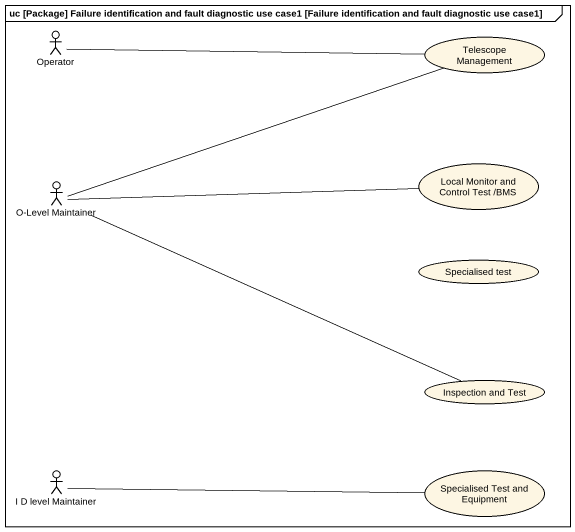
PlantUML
@startuml
mainframe uc [Package] Failure identification and fault diagnostic use case1 [Failure identification and fault diagnostic use case1]
actor Operator
usecase "Telescope Management" as Telescope_Management
usecase "Local Monitor and Control Test /BMS" as Local_Monitor_and_Control
actor "O-Level Maintainer" as O_Level_Maintainer
usecase "Specialised test" as Specialised_test
usecase "Inspection and Test" as Inspection_and_Test
actor "I D level Maintainer" as I_D_level_Maintainer
usecase "Specialised Test and Equipment" as Specialised_Test_and
Operator -right- Telescope_Management
O_Level_Maintainer -right- Telescope_Management
O_Level_Maintainer -right- Local_Monitor_and_Control
O_Level_Maintainer -right- Inspection_and_Test
I_D_level_Maintainer -right- Specialised_Test_and
@enduml
